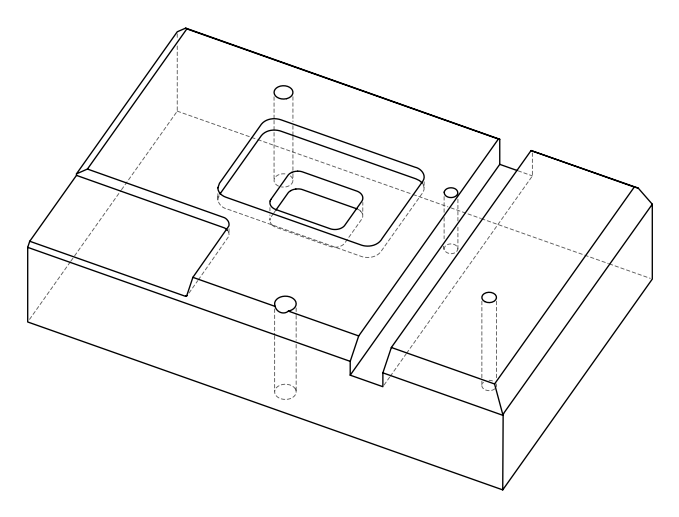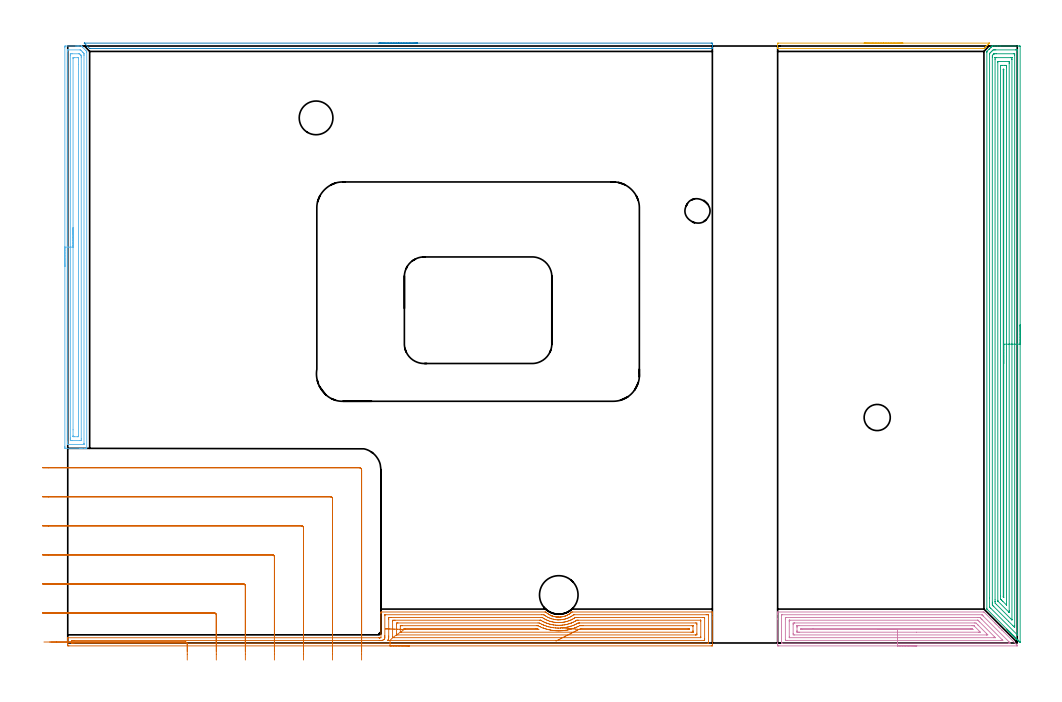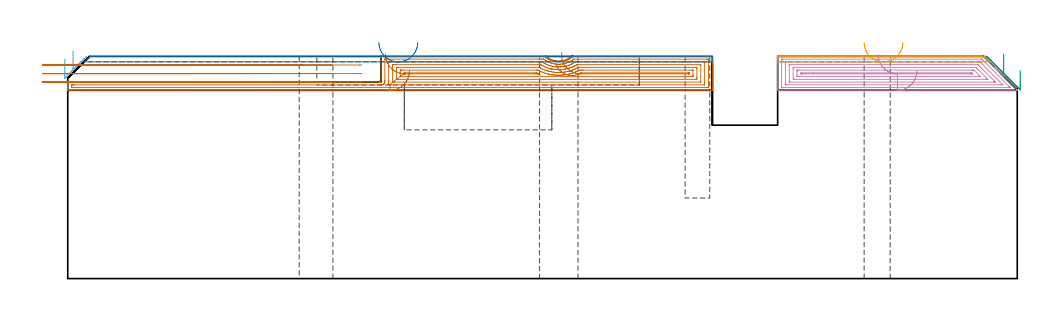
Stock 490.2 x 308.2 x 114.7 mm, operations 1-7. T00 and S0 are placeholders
(PLAN: 24 operations, 14 tool changes, 78 min)
(1 AREA_MILL | FG_CHAMFER_SURFACE | UGT0205_001 | 12.41 min | 50332 mm3)
(2 AREA_MILL_1 | FG_CHAMFER_SURFACE_1 | UGT0205_001 | 2.74 min | 1286 mm3)
(3 AREA_MILL_2 | FG_CHAMFER_SURFACE_2 | UGT0205_001 | 16.94 min | 45558 mm3)
(4 AREA_MILL_3 | FG_CHAMFER_SURFACE_3 | UGT0205_001 | 6.67 min | 18395 mm3)
(5 AREA_MILL_4 | FG_CHAMFER_SURFACE_4 | UGT0205_001 | 1.02 min | 427 mm3)
(6 AREA_MILL_5 | FG_CHAMFER_SURFACE_5 | UGT0205_001 | 6.91 min | 13644 mm3)
(7 MILL_CORNER_NOTCH_RECTANGULAR | CORNER_NOTCH_RECTANGULAR | UGT0201_094 | Follow Part, ap 5, ae 75% | 7.52 min | 193847 mm3)
(8 MILL_RECTANGULAR_POCKET | POCKET_RECTANGULAR_STRAIGHT | UGT0201_094 | Follow Part, ap 5, ae 75% | 7.81 min | 276666 mm3)
(9 MILL_RECTANGULAR_POCKET_1 | POCKET_RECTANGULAR_STRAIGHT_1 | UGT0201_094 | Follow Part, ap 5, ae 75% | 3.21 min | 94649 mm3)
(10 MILL_RECTANGULAR_SLOT | SLOT_RECTANGULAR | UGT0201_004 | Follow Part, ap 8, ae 75% | 7.58 min | 366422 mm3)
(11 MILL_BLIND_HOLE_FROM_SOLID_MATERIAL | STEP1POCKET | NXT0201_010 | Spiral | 1.26 min | 9307 mm3)
(12 SPOT_DRILL | STEP1HOLE | NXT0321_9005460120000 | 0.03 min | 42 mm3)
(13 SPOT_DRILL_1 | STEP1HOLE_1 | NXT0321_9005460120000 | 0.05 min | 164 mm3)
(14 SPOT_DRILL_2 | STEP1HOLE_2 | NXT0321_9005460120000 | 0.03 min | 13 mm3)
(15 DRILL_BLIND_HOLE_INTO_CENTER | STEP1HOLE | UGT0301_225 | 0.08 min | 1532 mm3)
(16 GUN_DRILL_THROUGH_HOLE | STEP1HOLE | UGT0307_008 | 0.58 min | 9384 mm3)
(17 DRILL_TO_ENLARGE_THROUGH_HOLE | STEP1HOLE | UGT0301_245 | 0.5 min | 16223 mm3)
(18 DRILL_BLIND_HOLE_INTO_CENTER_1 | STEP1HOLE_1 | NXT0301_023 | 0.04 min | 99 mm3)
(19 GUN_DRILL_THROUGH_HOLE_1 | STEP1HOLE_1 | UGT0307_001 | 0.52 min | 2114 mm3)
(20 SPADE_DRILL_TO_ENLARGE_THROUGH_HOLE | STEP1HOLE_1 | UGT0306_003 | 0.49 min | 11612 mm3)
(21 DRILL_TO_ENLARGE_THROUGH_HOLE_1 | STEP1HOLE_1 | UGT0301_265 | 0.5 min | 21579 mm3)
(22 DRILL_BLIND_HOLE_INTO_CENTER_2 | STEP1HOLE_2 | NXT0301_059 | 0.06 min | 700 mm3)
(23 GUN_DRILL_THROUGH_HOLE_2 | STEP1HOLE_2 | UGT0307_005 | 0.55 min | 5476 mm3)
(24 DRILL_TO_ENLARGE_THROUGH_HOLE_2 | STEP1HOLE_2 | NXT0301_102 | 0.48 min | 10333 mm3)
(TOOL UGT0205_001 | Chamfer Mill 20 x 3 x 45 deg. | D20 FL50 Z2)
(TOOL UGT0201_094 | End mill 20 mm | D20 FL38 Z4)
(TOOL UGT0201_004 | End Mill 32 mm | D32 FL53 Z6)
(TOOL NXT0201_010 | ENDMILL 10mm [2P460-1000-NA 1630] | D10 FL30 Z6)
(TOOL NXT0321_9005460120000 | NC Spot Drill, 142deg, 12mm, Carbide, Uncoated | D12 PA142 FL30 Z2)
(TOOL UGT0301_225 | Twist Drill 11.4 mm | D11.4 PA118 FL92 Z2)
(TOOL UGT0307_008 | Gun Drill 11 mm | D11 PA130 FL24 Z1)
(TOOL UGT0301_245 | Twist Drill 17.4 mm | D17.4 PA118 FL130 Z2)
(TOOL NXT0301_023 | Carbide Drill 5.2mm [860.1-0520-016A1-MM 2214] | D5.2 PA140 FL28 Z2)
(TOOL UGT0307_001 | Gun Drill 5 mm | D5 PA130 FL24 Z1)
(TOOL UGT0306_003 | Spade Drill 12.5mm | D12.5 PA132 FL10 Z2)
(TOOL UGT0301_265 | Twist Drill 19.9 mm | D19.9 PA118 FL140 Z2)
(TOOL NXT0301_059 | Carbide Drill 8.8mm [860.1-0880-026A1-MM 2214] | D8.8 PA140 FL47 Z2)
(TOOL UGT0307_005 | Gun Drill 8.3 mm | D8.3 PA130 FL24 Z1)
(TOOL NXT0301_102 | Carbide Drill 13.5mm [860.1-1350-108A1-MM 2214] | D13.5 PA140 FL123 Z2)
(OP 1 AREA_MILL)
G17 G21 G94 G90
T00 M6
G54
G17 G0 G90 X176.4 Y-1.5 S1061 M3
G43 Z124.7 H0
Z107.2
G94 G1 X176.362 Z106.329 F250.
X176.248 Z105.464
X176.059 Z104.612
X175.797 Z103.78
X175.463 Z102.974
X175.06 Z102.2
X174.592 Z101.464
X174.06 Z100.772
X173.471 Z100.129
X172.828 Z99.54
X172.136 Z99.009
X171.4 Z98.54
X170.626 Z98.137
X169.82 Z97.803
X168.988 Z97.541
X168.136 Z97.352
X167.272 Z97.238
X166.4 Z97.2
X0.623
X0.213 Y-1.496 Z97.201
X0.01 Y-1.491 Z97.204
X0. Y-1.093 Z97.602
Y-0.827 Z97.868
Y-0.215 Z98.479
Y0.318 Z99.014
Y0.663 Z99.359
Y1.196 Z99.892
Y1.541 Z100.236
Y2.232 Z100.932
Y2.48 Z101.179
X0.003 Y2.591 Z101.283
X0.01 Y2.697 Z101.388
X0.176 Y2.7 Z101.4
X160.68
X160.77 Y2.702 Z101.395
X160.783 Y2.7 Z101.4
X160.848
X160.857 Y2.704 Z101.395
X160.861 Y2.706 Z101.393
X160.866 Y2.704 Z101.394
X160.879 Y2.7 Z101.4
X160.932 Z101.399
X160.938 Y2.704 Z101.394
X160.945 Y2.709 Z101.387
X160.951 Y2.708
X160.956 Y2.702 Z101.396
X160.958 Y2.7 Z101.4
X160.972 Z101.396
X160.974 Y2.701 Z101.395
X160.976 Z101.397
X160.98 Y2.7 Z101.4
X160.996
X161.004 Y2.708 Z101.389
X161.012 Y2.705 Z101.393
X161.029 Y2.7 Z101.4
X161.038 Y2.709 Z101.39
X161.052 Y2.7 Z101.4
X161.094
X161.15 Y2.705 Z101.395
X161.404 Y2.701 Z101.399
X161.7
Y15.366 Z114.061
Y15.593 Z114.287
X161.702 Y15.791 Z114.485
X161.71 Y15.997 Z114.689
X161.932 Y16. Z114.7
X246.384
X246.734 Z114.685
X246.855 Y15.9 Z114.588
X247.138 Y15.657 Z114.356
X247.233 Y15.577 Z114.276
X247.62 Y15.284 Z113.98
X248.016 Y15.002 Z113.7
X248.126 Y14.931 Z113.629
X248.569 Y14.668 Z113.365
X248.618 Y14.642 Z113.338
X249.019 Y14.425 Z113.124
X249.166 Y14.357 Z113.056
X249.512 Y14.197 Z112.893
X249.654 Y14.13 Z112.828
X249.699 Y14.109 Z112.807
X249.874 Y14.039 Z112.738
X249.912 Y14.024 Z112.722
X249.959 Y14.009 Z112.705
X250.092 Y13.961 Z112.659
X250.357 Y13.868 Z112.566
X250.805 Y13.73 Z112.427
X251.251 Y13.616 Z112.314
X251.698 Y13.523 Z112.22
X251.746 Y13.516 Z112.211
X252.144 Y13.451 Z112.149
X252.514 Y13.408 Z112.107
X252.592 Y13.399 Z112.098
X252.7 Y13.391 Z112.09
X253.038 Y13.368 Z112.061
X253.122 Y13.365 Z112.055
X253.189 Y13.362 Z112.051
X253.317 Y13.355 Z112.048
X253.477 Y13.356
X253.534 Z112.047
X253.739 Y13.355 Z112.055
X253.932 Y13.363 Z112.063
X254.276 Y13.388 Z112.088
X254.378 Y13.396 Z112.095
X254.469 Y13.407 Z112.105
X254.502 Y13.41 Z112.109
X254.825 Y13.447 Z112.145
X255.271 Y13.518 Z112.214
X255.729 Y13.611 Z112.31
X256.164 Y13.722 Z112.419
X256.215 Y13.737 Z112.435
X256.613 Y13.858 Z112.556
X256.849 Y13.941 Z112.638
X257.058 Y14.014 Z112.71
X257.108 Y14.035 Z112.73
X257.3 Y14.108 Z112.808
X257.347 Y14.13 Z112.829
X257.555 Y14.227 Z112.924
X257.925 Y14.397 Z113.096
X257.951 Y14.409 Z113.108
X258.4 Y14.65 Z113.348
X258.844 Y14.912 Z113.609
X258.896 Y14.945 Z113.643
X258.984 Y15.002 Z113.7
X259.194 Y15.149 Z113.849
X259.216 Y15.165 Z113.865
X259.364 Y15.272 Z113.969
X259.737 Y15.553 Z114.253
X259.785 Y15.593 Z114.293
X260.043 Y15.813 Z114.507
X260.143 Y15.9 Z114.588
X260.266 Y16.001 Z114.684
X260.683 Y16. Z114.7
X332.624
X332.79 Y15.998 Z114.689
X332.798 Y15.842 Z114.534
X332.8 Y15.68 Z114.38
Y15.406 Z114.106
Y14.715 Z113.41
Y13.491 Z112.188
Y12.959 Z111.653
Y12.347 Z111.042
Y-1.093 Z97.604
X332.798 Y-1.362 Z97.335
X332.79 Y-1.492 Z97.206
X332.658 Y-1.499 Z97.199
X332.177 Y-1.5 Z97.2
X166.4
Y-0.086 Z98.614
X3.172
X2.41 Y-0.085 Z98.615
X2.276 Y-0.084 Z98.616
X2.05 Y-0.079 Z98.621
X2.009 Y-0.072 Z98.628
X2.005 Y-0.041 Z98.659
X2.003 Y-0.008 Z98.692
X2. Y0.187 Z98.887
X2.001 Y0.663 Z99.363
X2.004 Y1.063 Z99.763
X2.01 Y1.2 Z99.9
X2.023 Y1.279 Z99.979
X2.094 Y1.28 Z99.98
X2.41 Y1.284 Z99.984
X2.671 Y1.285 Z99.985
X3.304 Y1.286 Z99.986
X160.851
X161.485 Y1.29 Z99.99
X161.738 Y1.293 Z99.993
X162.049 Y1.315 Z100.015
X162.378 Y1.377 Z100.077
X162.508 Y1.414 Z100.114
X162.831 Y1.541 Z100.241
X163.106 Y1.704 Z100.404
X163.272 Y1.836 Z100.536
X163.458 Y2.041 Z100.741
X163.537 Y2.159 Z100.859
X163.65 Y2.42 Z101.12
X163.689 Y2.65 Z101.35
X163.696 Y2.881 Z101.581
X163.699 Y3.298 Z101.998
X163.7 Y3.756 Z102.456
Y14.294 Z112.994
X163.703 Y14.447 Z113.147
X163.708 Y14.569 Z113.269
X163.711 Y14.58 Z113.28
X163.715 Y14.582 Z113.282
X163.737 Y14.584 Z113.284
X163.785 Y14.585 Z113.285
X164.166 Y14.586 Z113.286
X244.729
X245.491 Y14.584 Z113.284
X245.625 Y14.583 Z113.283
X245.716 Y14.579 Z113.279
X245.819 Y14.564 Z113.264
X246.132 Y14.341 Z113.041
X246.384 Y14.164 Z112.864
X246.871 Y13.837 Z112.537
X247.278 Y13.596 Z112.296
X247.837 Y13.287 Z111.987
X248.172 Y13.127 Z111.827
X248.241 Y13.095 Z111.795
X248.547 Y12.959 Z111.659
X249.065 Y12.749 Z111.449
X249.4 Y12.63 Z111.33
X249.959 Y12.454 Z111.154
X250.663 Y12.267 Z110.967
X250.771 Y12.242 Z110.942
X250.853 Y12.225 Z110.925
X250.919 Y12.212 Z110.912
X251.644 Y12.08 Z110.78
X251.746 Y12.065 Z110.765
X251.765 Y12.062 Z110.762
X252.64 Y11.977 Z110.677
X252.755 Y11.968 Z110.668
X253.158 Y11.949 Z110.649
X253.534 Y11.944 Z110.644
X253.671 Y11.946 Z110.646
X254.427 Y11.983 Z110.683
X254.52 Y11.99 Z110.69
X255.321 Y12.075 Z110.775
X255.326 Y12.076 Z110.776
X255.355 Y12.08 Z110.78
X256.081 Y12.212 Z110.912
X256.142 Y12.224 Z110.924
X256.215 Y12.241 Z110.941
X256.797 Y12.386 Z111.086
X257.108 Y12.476 Z111.176
X257.482 Y12.591 Z111.291
X258.002 Y12.774 Z111.474
X258.456 Y12.959 Z111.659
X258.759 Y13.093 Z111.793
X258.814 Y13.119 Z111.819
X258.896 Y13.159 Z111.859
X259.349 Y13.392 Z112.092
X259.789 Y13.632 Z112.332
X259.921 Y13.708 Z112.408
X260.132 Y13.837 Z112.537
X260.461 Y14.055 Z112.755
X260.683 Y14.208 Z112.908
X260.982 Y14.421 Z113.121
X261.2 Y14.578 Z113.278
X261.577 Y14.584 Z113.284
X261.709 Y14.585 Z113.285
X329.628 Y14.586 Z113.286
X330.39 Y14.585 Z113.285
X330.524 Y14.584 Z113.284
X330.75 Y14.579 Z113.279
X330.791 Y14.572 Z113.272
X330.795 Y14.541 Z113.241
X330.797 Y14.508 Z113.208
X330.8 Y14.313 Z113.013
X330.799 Y0.126 Z98.826
X330.796 Y0.019 Z98.719
X330.79 Y-0.052 Z98.648
X330.786 Y-0.079 Z98.621
X330.258 Y-0.085 Z98.615
X166.4 Y-0.086 Z98.614
Y1.329 Z100.029
X165.953
X165.275 Y1.33 Z100.03
X165.249 Y1.331 Z100.031
X165.241 Y1.334 Z100.034
X165.222 Y1.346 Z100.046
X165.235 Y1.369 Z100.069
X165.337 Y1.541 Z100.241
X165.538 Y1.949 Z100.649
X165.612 Y2.145 Z100.845
X165.664 Y2.42 Z101.12
X165.69 Y2.679 Z101.379
X165.697 Y3.298 Z101.998
X165.7 Y3.547 Z102.247
Y12.329 Z111.029
X165.702 Y12.959 Z111.659
X165.705 Y13.083 Z111.783
X165.71 Y13.144 Z111.844
X165.714 Y13.165 Z111.865
X165.741 Y13.167 Z111.867
X165.953 Y13.169 Z111.869
X166.63 Y13.171 Z111.871
X166.847
X244.381
X244.597 Y13.169 Z111.869
X244.813 Y13.165 Z111.865
X244.948 Y13.161 Z111.861
X245.491 Y12.813 Z111.513
X245.89 Y12.566 Z111.266
X246.384 Y12.298 Z110.998
X246.8 Y12.08 Z110.78
X247.278 Y11.857 Z110.557
X247.693 Y11.673 Z110.373
X248.172 Y11.484 Z110.184
X248.998 Y11.202 Z109.902
X249.065 Y11.181 Z109.881
X249.097 Y11.171 Z109.871
X249.959 Y10.947 Z109.647
X250.294 Y10.873 Z109.573
X250.853 Y10.77 Z109.47
X251.384 Y10.68 Z109.38
X251.746 Y10.641 Z109.341
X252.383 Y10.577 Z109.277
X252.64 Y10.558 Z109.258
X253.322 Y10.532 Z109.232
X253.534 Y10.53 Z109.23
X254.193 Y10.555 Z109.255
X254.427 Y10.567 Z109.267
X255.023 Y10.616 Z109.316
X255.321 Y10.65 Z109.35
X255.82 Y10.712 Z109.412
X256.215 Y10.781 Z109.481
X256.576 Y10.847 Z109.547
X257.108 Y10.966 Z109.666
X257.301 Y11.013 Z109.713
X258.002 Y11.201 Z109.901
X258.006 Y11.202 Z109.902
X258.666 Y11.428 Z110.128
X258.896 Y11.508 Z110.208
X259.308 Y11.675 Z110.375
X259.789 Y11.885 Z110.585
X259.925 Y11.947 Z110.647
X260.203 Y12.08 Z110.78
X260.518 Y12.243 Z110.943
X260.683 Y12.331 Z111.031
X261.088 Y12.56 Z111.26
X261.577 Y12.855 Z111.555
X261.742 Y12.959 Z111.659
X262.051 Y13.16 Z111.86
X262.259 Y13.166 Z111.866
X262.47 Y13.169 Z111.869
X263.148 Y13.171 Z111.871
X263.364
X327.709
X328.39 Y13.167 Z111.867
X328.603 Y13.164 Z111.864
X328.79 Y13.146 Z111.846
X328.795 Y12.959 Z111.659
X328.799 Y12.766 Z111.466
X328.8 Y2.226 Z100.926
X328.796 Y1.541 Z100.241
X328.793 Y1.355 Z100.055
X328.784 Y1.335 Z100.035
X328.764 Y1.333 Z100.033
X328.711 Y1.33 Z100.03
X328.603 Y1.329 Z100.029
X166.4
X167.741 Y2.75 Z101.45
X167.703 Y3.298 Z101.998
X167.701 Y3.337 Z102.037
Y11.202 Z109.902
X167.702 Y11.24 Z109.94
X167.741 Y11.75 Z110.45
X168.073 Y11.754 Z110.454
X168.634 Y11.756 Z110.456
X168.963 Y11.757 Z110.457
X243.703
X244.034 Y11.756 Z110.456
X244.102 Y11.753 Z110.453
X244.134 Y11.75 Z110.45
X244.192 Y11.719 Z110.419
X244.389 Y11.609 Z110.309
X244.597 Y11.491 Z110.191
X245.116 Y11.202 Z109.902
X245.491 Y11.006 Z109.706
X245.898 Y10.802 Z109.502
X246.384 Y10.585 Z109.285
X247.002 Y10.324 Z109.024
X247.278 Y10.218 Z108.918
X247.449 Y10.156 Z108.856
X248.172 Y9.921 Z108.621
X248.751 Y9.755 Z108.455
X249.065 Y9.673 Z108.373
X249.452 Y9.578 Z108.278
X249.933 Y9.471 Z108.171
X249.959 Y9.466 Z108.166
X250.069 Y9.446 Z108.146
X250.853 Y9.314 Z108.014
X251.01 Y9.291 Z107.991
X251.746 Y9.211 Z107.911
X252.011 Y9.186 Z107.886
X252.64 Y9.142 Z107.842
X252.961 Y9.13 Z107.83
X253.534 Y9.116 Z107.816
X253.859 Y9.126 Z107.826
X254.427 Y9.149 Z107.849
X254.711 Y9.167 Z107.867
X255.321 Y9.218 Z107.918
X255.53 Y9.24 Z107.94
X256.215 Y9.325 Z108.025
X256.322 Y9.34 Z108.04
X256.937 Y9.446 Z108.146
X257.081 Y9.472 Z108.172
X257.108 Y9.478 Z108.178
X257.805 Y9.64 Z108.34
X258.002 Y9.689 Z108.389
X258.506 Y9.829 Z108.529
X258.896 Y9.943 Z108.643
X259.187 Y10.038 Z108.738
X259.789 Y10.239 Z108.939
X259.853 Y10.262 Z108.962
X260.011 Y10.324 Z109.024
X260.48 Y10.523 Z109.223
X260.683 Y10.613 Z109.313
X261.091 Y10.801 Z109.501
X261.577 Y11.036 Z109.736
X261.688 Y11.093 Z109.793
X261.893 Y11.202 Z109.902
X262.26 Y11.409 Z110.109
X262.47 Y11.529 Z110.229
X262.711 Y11.668 Z110.368
X262.811 Y11.724 Z110.424
X262.862 Y11.75 Z110.45
X262.895 Y11.752 Z110.452
X263.034 Y11.756 Z110.456
X263.364 Y11.757 Z110.457
X263.693
X326.657
X326.735 Y11.755 Z110.455
X326.77 Y11.753 Z110.453
X326.786 Y11.751 Z110.451
X326.79 Y11.736 Z110.436
X326.794 Y11.633 Z110.333
X326.8 Y11.217 Z109.917
Y3.313 Z102.013
X326.797 Y2.866 Z101.566
X326.793 Y2.759 Z101.459
X326.79 Y2.751 Z101.451
X326.781 Y2.748 Z101.448
X326.743 Y2.745 Z101.445
X326.675 Y2.743 Z101.443
X168.634 Y2.744 Z101.444
X168.303 Y2.745 Z101.445
X167.741 Y2.75 Z101.45
X169.71 Y4.176 Z102.876
X169.701 Y4.884 Z103.584
Y9.446 Z108.146
X169.704 Y10.15 Z108.85
X169.71 Y10.324 Z109.024
X170.403 Y10.343 Z109.043
X170.422
X242.81 Y10.342 Z109.042
X243.433 Y10.324 Z109.024
X243.703 Y10.18 Z108.88
X244.023 Y10.01 Z108.71
X244.597 Y9.724 Z108.424
X245.186 Y9.446 Z108.146
X245.491 Y9.312 Z108.012
X245.73 Y9.21 Z107.91
X246.384 Y8.954 Z107.654
X247.152 Y8.691 Z107.391
X247.278 Y8.651 Z107.351
X247.553 Y8.567 Z107.267
X248.172 Y8.398 Z107.098
X248.407 Y8.336 Z107.036
X249.065 Y8.184 Z106.884
X249.556 Y8.085 Z106.785
X249.959 Y8.014 Z106.714
X250.637 Y7.901 Z106.601
X250.853 Y7.876 Z106.576
X251.644 Y7.79 Z106.49
X251.746 Y7.781 Z106.481
X252.607 Y7.721 Z106.421
X252.64 Y7.72 Z106.42
X253.528 Y7.695 Z106.395
X253.534
X254.391 Y7.725 Z106.425
X254.427 Y7.727 Z106.427
X255.227 Y7.782 Z106.482
X255.321 Y7.79 Z106.49
X256.035 Y7.866 Z106.566
X256.215 Y7.889 Z106.589
X256.819 Y7.973 Z106.673
X257.108 Y8.024 Z106.724
X257.576 Y8.108 Z106.808
X258.002 Y8.2 Z106.9
X258.306 Y8.269 Z106.969
X258.896 Y8.415 Z107.115
X259.018 Y8.447 Z107.147
X259.448 Y8.567 Z107.267
X259.709 Y8.646 Z107.346
X259.789 Y8.672 Z107.372
X260.374 Y8.871 Z107.571
X260.683 Y8.978 Z107.678
X261.024 Y9.111 Z107.811
X261.577 Y9.337 Z108.037
X261.654 Y9.37 Z108.07
X261.823 Y9.446 Z108.146
X262.261 Y9.652 Z108.352
X262.47 Y9.754 Z108.454
X262.853 Y9.948 Z108.648
X263.364 Y10.219 Z108.919
X263.434 Y10.255 Z108.955
X263.568 Y10.324 Z109.024
X264.239 Y10.343 Z109.043
X264.258
X324.134 Y10.342 Z109.042
X324.79 Y10.324 Z109.024
X324.799 Y9.671 Z108.371
Y5.054 Z103.754
X324.796 Y4.404 Z103.104
X324.79 Y4.176 Z102.876
X324.153 Y4.158 Z102.858
X324.134 Y4.157 Z102.857
X170.422 Y4.158 Z102.858
X169.71 Y4.176 Z102.876
X171.713 Y5.578 Z104.278
X171.71 Y5.592 Z104.292
X171.705 Y5.633 Z104.333
X171.701 Y5.766 Z104.466
Y8.817 Z107.517
X171.702 Y8.88 Z107.58
X171.706 Y8.91 Z107.61
X171.71 Y8.921 Z107.621
X171.72 Y8.922 Z107.622
X171.844 Y8.926 Z107.626
X172.209 Y8.928 Z107.628
X172.735 Y8.929 Z107.629
X241.916
X242.444 Y8.927 Z107.627
X242.625 Y8.924 Z107.624
X242.714 Y8.922 Z107.622
X242.81 Y8.877 Z107.577
X243.437 Y8.567 Z107.267
X243.703 Y8.44 Z107.14
X243.95 Y8.325 Z107.025
X244.597 Y8.047 Z106.747
X245.469 Y7.689 Z106.389
X245.491 Y7.681 Z106.381
X245.503 Y7.677 Z106.377
X246.384 Y7.39 Z106.09
X246.828 Y7.253 Z105.953
X247.278 Y7.13 Z105.83
X248.055 Y6.926 Z105.626
X248.172 Y6.898 Z105.598
X248.552 Y6.811 Z105.511
X249.065 Y6.711 Z105.411
X249.191 Y6.687 Z105.387
X249.959 Y6.56 Z105.26
X250.263 Y6.512 Z105.212
X250.853 Y6.446 Z105.146
X251.267 Y6.403 Z105.103
X251.746 Y6.364 Z105.064
X252.235 Y6.331 Z105.031
X252.64 Y6.311 Z105.011
X253.165 Y6.295 Z104.995
X253.534 Y6.287 Z104.987
X254.052 Y6.302 Z105.002
X254.427 Y6.316 Z105.016
X254.904 Y6.343 Z105.043
X255.321 Y6.372 Z105.072
X255.732 Y6.407 Z105.107
X256.215 Y6.457 Z105.157
X256.537 Y6.494 Z105.194
X257.108 Y6.572 Z105.272
X257.319 Y6.604 Z105.304
X258.002 Y6.721 Z105.421
X258.079 Y6.735 Z105.435
X258.447 Y6.811 Z105.511
X258.812 Y6.893 Z105.593
X258.896 Y6.913 Z105.613
X259.522 Y7.073 Z105.773
X259.789 Y7.146 Z105.846
X260.217 Y7.269 Z105.969
X260.683 Y7.41 Z106.11
X260.897 Y7.479 Z106.179
X261.53 Y7.689 Z106.389
X261.565 Y7.701 Z106.401
X261.577 Y7.706 Z106.406
X262.198 Y7.957 Z106.657
X262.47 Y8.071 Z106.771
X262.82 Y8.224 Z106.924
X263.364 Y8.468 Z107.168
X263.432 Y8.5 Z107.2
X263.569 Y8.567 Z107.267
X264.258 Y8.912 Z107.612
X264.79 Y8.923 Z107.623
X265.151 Y8.926 Z107.626
X265.678 Y8.929 Z107.629
X266.045
X322.347 Y8.928 Z107.628
X322.715 Y8.927 Z107.627
X322.763 Y8.925 Z107.625
X322.784 Y8.922 Z107.622
X322.79 Y8.912 Z107.612
X322.795 Y8.834 Z107.534
X322.798 Y8.716 Z107.416
X322.8 Y6.366 Z105.066
X322.799 Y5.933 Z104.633
X322.796 Y5.71 Z104.41
X322.792 Y5.599 Z104.299
X322.79 Y5.578 Z104.278
X322.766 Y5.576 Z104.276
X322.713 Y5.573 Z104.273
X322.347 Y5.572 Z104.272
X321.821 Y5.571 Z104.271
X172.209 Y5.572 Z104.272
X171.841 Y5.574 Z104.274
X171.713 Y5.578 Z104.278
X173.716 Y6.992 Z105.692
X173.71 Y7.024 Z105.724
X173.703 Y7.099 Z105.799
X173.701 Y7.396 Z106.096
X173.702 Y7.444 Z106.144
X173.706 Y7.482 Z106.182
X173.709 Y7.503 Z106.203
X173.729 Y7.508 Z106.208
X173.996 Y7.512 Z106.212
X174.175 Y7.514 Z106.214
X241.738
X241.916 Y7.513 Z106.213
X242.005 Y7.51 Z106.21
X242.047 Y7.508 Z106.208
X242.123 Y7.486 Z106.186
X242.459 Y7.328 Z106.028
X242.81 Y7.163 Z105.863
X243.037 Y7.057 Z105.757
X243.156 Y7. Z105.7
X243.173 Y6.991 Z105.691
X243.163 Y6.99 Z105.69
X243.108 Y6.988 Z105.688
X242.81 Y6.986 Z105.686
X242.632 Y6.985 Z105.685
X174.174 Y6.986 Z105.686
X173.996 Y6.987 Z105.687
X173.815 Y6.989 Z105.689
X173.716 Y6.992 Z105.692
X172.846 Y7.02 Z105.759
X171.986 Y7.048 Z105.9
X171.141 Y7.076 Z106.117
X170.319 Y7.103 Z106.406
X169.524 Y7.129 Z106.766
X168.764 Y7.153 Z107.194
X168.045 Y7.177 Z107.686
X167.371 Y7.199 Z108.239
X166.747 Y7.219 Z108.849
X166.179 Y7.237 Z109.511
X165.671 Y7.254 Z110.221
X165.227 Y7.268 Z110.971
X164.85 Y7.281 Z111.758
X164.542 Y7.291 Z112.574
X164.307 Y7.298 Z113.414
X164.147 Y7.304 Z114.272
X164.061 Y7.306 Z115.14
X164.051 Y7.307 Z116.012
G0 Z124.7
X252.056 Y0.985
Z110.668
G1 X252.408 Y1.164 Z109.89
X252.819 Y1.374 Z109.15
X253.286 Y1.612 Z108.452
X253.806 Y1.877 Z107.803
X254.373 Y2.166 Z107.208
X254.985 Y2.478 Z106.67
X255.637 Y2.81 Z106.194
X256.322 Y3.16 Z105.783
X257.037 Y3.524 Z105.441
X257.776 Y3.901 Z105.17
X258.533 Y4.287 Z104.973
X259.303 Y4.679 Z104.851
X260.079 Y5.075 Z104.804
X260.856 Y5.471 Z104.833
X261.627 Y5.864 Z104.938
X262.388 Y6.252 Z105.119
X263.131 Y6.631 Z105.373
X263.852 Y6.998 Z105.698
X263.995 Y7.069 Z105.769
X264.749 Y7.421 Z106.121
X264.878 Y7.48 Z106.18
X264.958 Y7.508 Z106.208
X265.03 Y7.51 Z106.21
X265.151 Y7.513 Z106.213
X265.329 Y7.514 Z106.214
X320.382
X320.56 Y7.513 Z106.213
X320.743 Y7.508 Z106.208
X320.791 Y7.504 Z106.204
X320.794 Y7.492 Z106.192
X320.798 Y7.455 Z106.155
X320.794 Y7.132 Z105.832
X320.79 Y7.015 Z105.715
X320.786 Y6.992 Z105.692
X320.761 Y6.99 Z105.69
X320.694 Y6.987 Z105.687
X320.56 Y6.986 Z105.686
X320.382 Y6.985 Z105.685
X264.588 Y6.986 Z105.686
X264.258
X264.078 Y6.988 Z105.688
X263.908 Y6.992 Z105.692
X263.852 Y6.998 Z105.698
X262.995 Y7.091 Z105.829
X262.152 Y7.182 Z106.034
X261.33 Y7.27 Z106.313
X260.535 Y7.356 Z106.662
X259.774 Y7.438 Z107.08
X259.051 Y7.516 Z107.563
X258.374 Y7.589 Z108.108
X257.746 Y7.657 Z108.71
X257.172 Y7.718 Z109.364
X256.658 Y7.774 Z110.067
X256.206 Y7.823 Z110.811
X255.821 Y7.864 Z111.593
X255.505 Y7.898 Z112.405
X255.26 Y7.925 Z113.242
X255.089 Y7.943 Z114.097
X254.992 Y7.953 Z114.964
X254.971 Y7.956 Z115.836
X255.026 Y7.95 Z116.707
G0 Z124.7
M5
M2
(OP 2 AREA_MILL_1)
G17 G21 G94 G90
T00 M6
G54
G17 G0 G90 X160.65 Y309.7 S1061 M3
G43 Z124.7 H0
Z121.9
G94 G1 X160.688 Z121.028 F250.
X160.802 Z120.164
X160.991 Z119.312
X161.253 Z118.48
X161.587 Z117.674
X161.99 Z116.9
X162.459 Z116.164
X162.99 Z115.472
X163.579 Z114.829
X164.222 Z114.24
X164.914 Z113.708
X165.65 Z113.24
X166.424 Z112.837
X167.23 Z112.503
X168.062 Z112.241
X168.914 Z112.052
X169.778 Z111.938
X170.65 Z111.9
X332.194
X332.382 Y309.698 Z111.902
X332.798 Y309.691 Z111.905
X332.8 Y309.503 Z112.094
Y308.3 Z113.295
Y307.665 Z113.934
Y307.268 Z114.331
X332.793 Y306.924 Z114.667
X332.79 Y306.903 Z114.688
X332.64 Y306.9 Z114.7
X11.784
X11.3 Y306.907 Z114.693
X11.266 Y306.934 Z114.665
X8.66 Y309.539 Z112.059
X8.573 Y309.629 Z111.969
X8.516 Y309.691 Z111.906
X8.625 Y309.699 Z111.901
X8.66 Y309.7 Z111.9
X170.65
X171.522 Z111.938
X172.387 Z112.052
X173.238 Z112.241
X174.07 Z112.503
X174.876 Z112.837
X175.65 Z113.24
X176.386 Z113.708
X177.078 Z114.24
X177.721 Z114.829
X178.31 Z115.472
X178.842 Z116.164
X179.31 Z116.9
X179.713 Z117.674
X180.047 Z118.48
X180.309 Z119.312
X180.498 Z120.163
X180.612 Z121.028
X180.65 Z121.9
G0 Z124.7
M5
M2
(OP 3 AREA_MILL_2)
G17 G21 G94 G90
T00 M6
G54
G17 G0 G90 X491.7 Y164.25 S1061 M3
G43 Z124.7 H0
Z107.5
G94 G1 Y164.212 Z106.628 F250.
Y164.098 Z105.764
Y163.909 Z104.912
Y163.647 Z104.08
Y163.313 Z103.274
Y162.91 Z102.5
Y162.442 Z101.764
Y161.91 Z101.072
Y161.321 Z100.429
Y160.678 Z99.84
Y159.986 Z99.309
Y159.25 Z98.84
Y158.476 Z98.437
Y157.67 Z98.103
Y156.838 Z97.841
Y155.987 Z97.652
Y155.122 Z97.538
Y154.25 Z97.5
Y0.538
X491.695 Y0.331 Z97.503
X491.692 Y0.319 Z97.504
X491.667 Y0.331 Z97.53
X491.25 Y0.75 Z97.95
X491.117 Y0.881 Z98.08
X491.072 Y0.927 Z98.127
X490.866 Y1.133 Z98.333
X490.82 Y1.178 Z98.377
X490.774 Y1.225 Z98.425
X490.57 Y1.429 Z98.628
X490.523 Y1.475 Z98.674
X490.476 Y1.523 Z98.723
X490.275 Y1.725 Z98.924
X490.227 Y1.772 Z98.97
X490.178 Y1.821 Z99.021
X489.979 Y2.021 Z99.22
X489.93 Y2.069 Z99.267
X489.88 Y2.119 Z99.319
X489.683 Y2.317 Z99.516
X489.633 Y2.366 Z99.564
X489.582 Y2.417 Z99.617
X489.387 Y2.613 Z99.812
X489.336 Y2.663 Z99.861
X489.284 Y2.715 Z99.915
X489.091 Y2.908 Z100.108
X489.039 Y2.96 Z100.158
X488.986 Y3.013 Z100.213
X488.795 Y3.204 Z100.404
X488.742 Y3.257 Z100.455
X488.688 Y3.311 Z100.511
X488.499 Y3.5 Z100.7
X488.445 Y3.554 Z100.752
X488.39 Y3.609 Z100.809
X488.203 Y3.796 Z100.996
X488.148 Y3.851 Z101.049
X488.092 Y3.907 Z101.107
X487.908 Y4.092 Z101.291
X487.851 Y4.147 Z101.346
X487.794 Y4.205 Z101.405
X487.612 Y4.388 Z101.587
X487.554 Y4.444 Z101.643
X487.496 Y4.503 Z101.703
X487.316 Y4.684 Z101.883
X487.257 Y4.741 Z101.94
X487.198 Y4.801 Z102.001
X487.02 Y4.98 Z102.179
X486.96 Y5.038 Z102.236
X486.9 Y5.099 Z102.299
X486.724 Y5.276 Z102.475
X486.663 Y5.335 Z102.533
X486.602 Y5.397 Z102.597
X486.428 Y5.571 Z102.771
X486.366 Y5.632 Z102.83
X486.304 Y5.695 Z102.895
X486.132 Y5.867 Z103.067
X486.069 Y5.929 Z103.127
X486.006 Y5.993 Z103.193
X485.836 Y6.163 Z103.363
X485.772 Y6.226 Z103.424
X485.708 Y6.291 Z103.491
X485.54 Y6.459 Z103.659
X485.475 Y6.523 Z103.721
X485.41 Y6.589 Z103.789
X485.245 Y6.755 Z103.954
X485.179 Y6.82 Z104.018
X485.112 Y6.887 Z104.087
X484.949 Y7.051 Z104.25
X484.882 Y7.117 Z104.315
X474.589 Y17.412 Z114.61
X474.506 Y17.498 Z114.692
X474.5 Y17.914 Z114.7
X474.504 Y304.891 Z114.696
X474.508 Y305.333 Z114.692
X474.51 Y305.408 Z114.689
X474.511 Y305.411
X475.528 Y306.429 Z113.669
X475.668 Y306.569 Z113.531
X475.779 Y306.679 Z113.421
X475.973 Y306.875 Z113.224
X476.075 Y306.977 Z113.122
X476.419 Y307.32 Z112.778
X476.55 Y307.45 Z112.65
X476.673 Y307.573 Z112.527
X476.864 Y307.765 Z112.333
X476.969 Y307.871 Z112.228
X477.184 Y308.085 Z112.015
X477.269 Y308.169 Z111.929
X477.301 Y308.194 Z111.898
X477.31 Y308.2 Z111.889
X478.646 Z110.549
X479.896 Z109.301
X481.318 Z107.877
X491.117 Z98.08
X491.385 Y308.198 Z97.813
X491.692 Y308.19 Z97.506
X491.699 Y307.883 Z97.499
X491.7 Y154.25 Z97.5
X490.286 Z98.914
Y4.385
X490.284 Y4.266 Z98.916
X490.282 Y4.187 Z98.918
X490.28 Y4.175 Z98.92
X490.279 Z98.921
X490.267 Y4.184 Z98.933
X490.227 Y4.223 Z98.973
X476.537 Y17.914 Z112.663
X475.973 Y18.484 Z113.227
X475.937 Y18.524 Z113.263
X475.921 Y18.554 Z113.279
X475.918 Y18.63 Z113.282
X475.915 Y18.748 Z113.285
X475.914 Y23.28 Z113.286
X475.918 Y304.052 Z113.282
X475.919 Y304.108 Z113.281
X475.924 Y304.219 Z113.276
X475.933 Y304.371 Z113.267
X475.973 Y304.416 Z113.227
X476.208 Y304.656 Z112.992
X476.44 Y304.891 Z112.76
X476.653 Y305.103 Z112.547
X477.099 Y305.549 Z112.101
X477.335 Y305.785 Z111.865
X477.549 Y305.992 Z111.651
X477.755 Y306.19 Z111.445
X478.235 Y306.197 Z110.965
X478.646 Y306.199 Z110.554
X479.123 Y306.2 Z110.077
X489.336 Z99.864
X489.814 Y306.199 Z99.386
X490.227 Y306.192 Z98.973
X490.279 Y306.19 Z98.921
X490.286 Y305.785 Z98.914
Y154.25
X488.872 Z100.328
X488.871 Y8.973 Z100.329
X488.87 Y8.547 Z100.33
X488.866 Y8.079 Z100.334
X488.865 Y8.05 Z100.335
X488.827 Y8.079 Z100.373
X488.445 Y8.456 Z100.755
X487.926 Y8.973 Z101.274
X485.691 Y11.208 Z103.509
X478.092 Y18.808 Z111.108
X477.755 Y19.146 Z111.445
X477.479 Y19.427 Z111.721
X477.344 Y19.567 Z111.856
X477.336 Y19.702 Z111.864
X477.331 Y20.127 Z111.869
X477.329 Y20.596 Z111.871
Y21.024
X477.332 Y302.209 Z111.868
X477.333 Y302.632 Z111.867
X477.337 Y303.103 Z111.863
X477.339 Y303.31 Z111.861
X477.435 Y303.424 Z111.765
X477.755 Y303.754 Z111.445
X477.875 Y303.876 Z111.325
X477.996 Y303.997 Z111.204
X478.127 Y304.125 Z111.073
X478.176 Y304.169 Z111.024
X478.196 Y304.185 Z111.004
X478.241 Y304.19 Z110.959
X478.445 Y304.198 Z110.755
X478.646 Y304.199 Z110.554
X479.334 Y304.2 Z109.866
X488.445 Y304.199 Z100.755
X488.647 Y304.195 Z100.553
X488.782 Y304.19 Z100.418
X488.865 Y304.182 Z100.335
X488.867 Y304.139 Z100.333
X488.869 Y303.997 Z100.331
X488.871 Y303.569 Z100.329
X488.872 Y154.25 Z100.328
X487.457 Z101.743
Y12.204
X487.455 Y12.031 Z101.745
X487.453 Y11.946 Z101.747
X487.451 Y11.917 Z101.749
X487.431 Y11.93 Z101.769
X486.8 Y12.55 Z102.4
X486.663 Y12.686 Z102.537
X479.537 Y19.813 Z109.663
X478.76 Y20.596 Z110.44
X478.745 Y21.391 Z110.455
X478.744 Y21.49 Z110.456
X478.743 Y22.286 Z110.457
X478.746 Y301.315 Z110.454
X478.748 Y302.106 Z110.452
X478.75 Y302.16 Z110.45
X478.753 Y302.183 Z110.447
X478.766 Y302.19 Z110.434
X478.875 Y302.194 Z110.325
X479.096 Y302.198 Z110.104
X479.537 Y302.2 Z109.663
X486.663 Z102.537
X487.108 Y302.198 Z102.092
X487.326 Y302.195 Z101.874
X487.434 Y302.19 Z101.766
X487.451 Y302.187 Z101.749
X487.453 Y302.169 Z101.747
X487.455 Y302.129 Z101.745
X487.457 Y301.412 Z101.743
Y301.315
Y154.25
X486.043 Z103.157
Y16.748
X486.041 Y16.126 Z103.159
X486.039 Y15.858 Z103.161
X486.037 Y15.782 Z103.163
X485.874 Y15.932 Z103.326
X485.772 Y16.028 Z103.428
X485.673 Y16.126 Z103.527
X480.31 Y21.49 Z108.89
X480.192 Y21.616 Z109.008
X480.163 Y21.648 Z109.037
X480.161 Y21.661 Z109.039
X480.159 Y21.693 Z109.041
X480.157 Y21.761 Z109.043
X480.161 Y299.794 Z109.039
X480.163 Y300.063 Z109.037
X480.165 Y300.139 Z109.035
X480.167 Y300.181 Z109.033
X480.178 Y300.19 Z109.022
X480.26 Y300.194 Z108.94
X480.428 Y300.198 Z108.772
X480.648 Y300.2 Z108.552
X485.772 Y300.198 Z103.428
X485.996 Y300.196 Z103.204
X486.034 Y300.19 Z103.166
X486.037 Y300.181 Z103.163
X486.04 Y300.152 Z103.16
X486.043 Y299.527 Z103.157
Y299.255
Y154.25
X484.629 Z104.571
Y19.956
X484.627 Y19.702 Z104.573
X484.625 Y19.64 Z104.575
X484.623 Y19.634 Z104.577
X484.621 Y19.633 Z104.579
X484.609 Y19.642 Z104.591
X484.547 Y19.702 Z104.653
X482.758 Y21.49 Z106.442
X482.209 Y22.042 Z106.991
X481.875 Y22.384 Z107.325
X481.578 Y22.709 Z107.622
X481.574 Y23.021 Z107.626
X481.571 Y24.172 Z107.629
X481.575 Y298.057 Z107.625
X481.576 Y298.137 Z107.624
X481.579 Y298.175 Z107.621
X481.581 Y298.187 Z107.619
X481.597 Y298.19 Z107.603
X481.752 Y298.197 Z107.448
X482.209 Y298.199 Z106.991
X482.64 Y298.2 Z106.56
X483.531 Z105.669
X483.991 Y298.199 Z105.209
X484.425 Y298.197 Z104.775
X484.593 Y298.19 Z104.607
X484.622 Y298.179 Z104.578
X484.624 Y298.122 Z104.576
X484.627 Y297.994 Z104.573
X484.628 Y297.739 Z104.572
X484.629 Y297.098 Z104.571
Y154.25
X483.215 Z105.985
X483.214 Y23.711 Z105.986
X483.213 Y23.558 Z105.987
X483.211 Y23.503 Z105.989
X483.209 Y23.495 Z105.991
X483.207 Y23.494 Z105.993
X483.182 Y23.516 Z106.018
X483.1 Y23.599 Z106.1
X483.031 Y23.673 Z106.169
X482.999 Y23.709 Z106.201
X482.992 Y23.827 Z106.208
X482.987 Y24.057 Z106.213
X482.986 Y24.172 Z106.214
X482.989 Y295.951 Z106.211
X482.99 Y296.061 Z106.21
X482.995 Y296.172 Z106.205
X482.998 Y296.191 Z106.202
X483.008 Y296.194 Z106.192
X483.038 Y296.198 Z106.162
X483.1 Z106.1
X483.182 Y296.193 Z106.018
X483.206 Y296.19 Z105.994
X483.21 Y296.142 Z105.99
X483.213 Y296.066 Z105.987
X483.214 Y295.951 Z105.986
X483.215 Y295.835 Z105.985
Y154.25
Y153.378 Z106.023
Y152.514 Z106.137
Y151.662 Z106.326
Y150.83 Z106.588
Y150.024 Z106.922
Y149.25 Z107.325
Y148.514 Z107.794
Y147.822 Z108.325
Y147.179 Z108.914
Y146.59 Z109.557
Y146.059 Z110.25
Y145.59 Z110.985
Y145.187 Z111.759
Y144.853 Z112.565
Y144.591 Z113.397
Y144.402 Z114.249
Y144.288 Z115.114
Y144.25 Z115.985
G0 Z124.7
M5
M2
(OP 4 AREA_MILL_3)
G17 G21 G94 G90
T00 M6
G54
G17 G0 G90 X438.35 Y-1.5 S1061 M3
G43 Z124.7 H0
Z107.2
G94 G1 X438.312 Z106.328 F250.
X438.198 Z105.464
X438.009 Z104.612
X437.747 Z103.78
X437.413 Z102.974
X437.01 Z102.2
X436.541 Z101.464
X436.01 Z100.772
X435.421 Z100.129
X434.778 Z99.54
X434.086 Z99.009
X433.35 Z98.54
X432.576 Z98.137
X431.77 Z97.803
X430.938 Z97.541
X430.086 Z97.352
X429.222 Z97.238
X428.35 Z97.2
X367.124
X366.714 Y-1.496 Z97.202
X366.51 Y-1.492 Z97.205
X366.505 Y-1.093 Z97.604
X366.5 Y-0.48 Z98.218
Y12.345 Z111.04
Y14.715 Z113.41
Y15.413 Z114.112
Y15.677 Z114.377
X366.502 Y15.84 Z114.533
X366.51 Y15.998 Z114.689
X366.677 Y16. Z114.7
X472.593
X472.994 Y16.001 Z114.684
X473.341 Y15.66 Z114.358
X478.677 Y10.324 Z109.02
X479.022 Y9.978 Z108.678
X479.218 Y9.781 Z108.481
X479.446 Y9.554 Z108.252
X479.555 Y9.446 Z108.142
X479.993 Y9.007 Z107.706
X480.434 Y8.567 Z107.263
X480.638 Y8.362 Z107.061
X480.69 Y8.309 Z107.009
X481.312 Y7.689 Z106.385
X481.524 Y7.475 Z106.175
X482.19 Y6.811 Z105.507
X482.359 Y6.64 Z105.34
X482.425 Y6.574 Z105.274
X483.067 Y5.933 Z104.63
X483.193 Y5.806 Z104.506
X490.022 Y-1.024 Z97.674
X490.07 Y-1.074 Z97.624
X490.085 Y-1.093 Z97.605
X490.187 Y-1.234 Z97.463
X490.199 Y-1.44 Z97.26
X490.197 Y-1.493 Z97.207
X490.022 Y-1.5 Z97.2
X428.35
Y-0.086 Z98.614
X368.912 Y-0.085 Z98.615
X368.779 Y-0.084 Z98.616
X368.551 Y-0.079 Z98.621
X368.509 Y-0.073 Z98.627
X368.505 Y-0.042 Z98.658
X368.502 Y-0.008 Z98.692
X368.5 Y0.19 Z98.89
X368.501 Y14.377 Z113.077
X368.504 Y14.484 Z113.184
X368.51 Y14.555 Z113.255
X368.516 Y14.579 Z113.279
X368.532 Y14.581 Z113.281
X368.912 Y14.585 Z113.285
X369.044 Y14.586 Z113.286
X471.699 Y14.585 Z113.285
X471.832
X471.925 Y14.581 Z113.281
X471.945 Y14.579 Z113.279
X472.011 Y14.527 Z113.227
X472.202 Y14.343 Z113.043
X472.468 Y14.081 Z112.781
X472.593 Y13.957 Z112.657
X486. Y0.548 Z99.248
X486.615 Y-0.078 Z98.622
X486. Y-0.084 Z98.616
X485.868 Y-0.085 Z98.615
X428.35 Y-0.086 Z98.614
Y1.328 Z100.028
X371.593 Y1.329 Z100.029
X370.912 Y1.332 Z100.032
X370.7 Y1.336 Z100.036
X370.51 Y1.352 Z100.052
X370.505 Y1.541 Z100.241
X370.501 Y1.736 Z100.436
X370.5 Y12.276 Z110.976
X370.504 Y12.959 Z111.659
X370.507 Y13.148 Z111.848
X370.517 Y13.165 Z111.865
X370.538 Y13.167 Z111.867
X370.591 Y13.17 Z111.87
X370.7 Y13.171 Z111.871
X469.912
X470.59
X470.806 Y13.168 Z111.868
X470.877 Y13.165 Z111.865
X470.928 Y13.161 Z111.861
X470.969 Y13.122 Z111.822
X471.138 Y12.959 Z111.659
X471.699 Y12.401 Z111.101
X472.02 Y12.08 Z110.78
X482.425 Y1.674 Z100.374
X482.556 Y1.541 Z100.241
X482.681 Y1.411 Z100.111
X482.752 Y1.336 Z100.036
X482.713 Y1.333 Z100.033
X482.64 Y1.33 Z100.03
X482.425 Y1.329 Z100.029
X481.748 Y1.328 Z100.028
X428.35
Y2.743 Z101.443
X372.644
X372.567 Y2.744 Z101.444
X372.532 Y2.747 Z101.447
X372.516 Y2.749 Z101.449
X372.51 Y2.762 Z101.462
X372.507 Y2.866 Z101.566
X372.5 Y3.285 Z101.985
Y11.19 Z109.89
X372.503 Y11.635 Z110.335
X372.508 Y11.742 Z110.442
X372.51 Y11.75 Z110.45
X372.522 Y11.753 Z110.453
X372.559 Y11.756 Z110.456
X372.628 Y11.757 Z110.457
X372.816
X469.771
X469.841 Y11.756 Z110.456
X469.875 Y11.753 Z110.453
X469.889 Y11.75 Z110.45
X469.912 Y11.734 Z110.434
X470.448 Y11.202 Z109.902
X470.806 Y10.845 Z109.545
X478.352 Y3.298 Z101.998
X478.85 Y2.798 Z101.498
X478.891 Y2.751 Z101.451
Y2.749 Z101.449
X478.885 Y2.746 Z101.446
X478.85 Y2.744 Z101.444
X478.521 Y2.743 Z101.443
X477.956
X428.35
Y4.157 Z102.857
X375.169 Y4.158 Z102.858
X374.51 Y4.176 Z102.876
X374.501 Y4.832 Z103.532
Y9.446 Z108.146
X374.504 Y10.099 Z108.799
X374.51 Y10.324 Z109.024
X375.15 Y10.342 Z109.042
X375.169 Y10.343 Z109.043
X468.124 Y10.342 Z109.042
X468.866 Y10.324 Z109.024
X469.018 Y10.178 Z108.878
X469.756 Y9.446 Z108.146
X469.912 Y9.29 Z107.99
X474.381 Y4.818 Z103.518
X475.013 Y4.176 Z102.876
X474.4 Y4.158 Z102.858
X474.381 Y4.157 Z102.857
X428.35
Y5.571 Z104.271
X377.85
X377.323 Y5.572 Z104.272
X376.956 Y5.574 Z104.274
X376.589 Y5.578 Z104.278
X376.51 Y5.59 Z104.29
X376.506 Y5.664 Z104.364
X376.502 Y5.783 Z104.483
X376.501 Y5.933 Z104.633
X376.5 Y6.381 Z105.081
Y8.137 Z106.837
X376.502 Y8.567 Z107.267
X376.505 Y8.791 Z107.491
X376.51 Y8.903 Z107.603
X376.513 Y8.922 Z107.622
X376.537 Y8.924 Z107.624
X376.59 Y8.927 Z107.627
X376.956 Y8.928 Z107.628
X377.482 Y8.929 Z107.629
X466.863
X467.23 Y8.928 Z107.628
X467.761 Y8.924 Z107.624
X467.799 Y8.922 Z107.622
X467.829 Y8.911 Z107.611
X467.925 Y8.821 Z107.521
X468.061 Y8.69 Z107.39
X468.124 Y8.628 Z107.328
X470.806 Y5.946 Z104.646
X471.166 Y5.578 Z104.278
X470.806 Y5.575 Z104.275
X470.279 Y5.572 Z104.272
X438.162 Y5.571 Z104.271
X428.35
Y6.985 Z105.685
X379.283 Y6.986 Z105.686
X378.744 Y6.988 Z105.688
X378.56 Y6.992 Z105.692
X378.509 Y6.995 Z105.695
X378.506 Y7.009 Z105.709
X378.502 Y7.049 Z105.749
X378.505 Y7.112 Z105.812
X378.533 Y7.508 Z106.208
X378.689 Y7.513 Z106.213
X378.744 Y7.514 Z106.214
X384.834 Y7.515 Z106.215
X466.337 Y7.514 Z106.214
X466.517 Y7.512 Z106.212
X466.778 Y7.508 Z106.208
X466.912 Y7.379 Z106.079
X467.23 Y7.069 Z105.769
X467.282 Y7.013 Z105.713
X467.298 Y6.994 Z105.694
X467.23 Y6.991 Z105.691
X467.051 Y6.987 Z105.687
X466.875 Y6.986 Z105.686
X466.337 Y6.985 Z105.685
X428.35
X427.478 Z105.723
X426.613 Z105.837
X425.762 Z106.026
X424.93 Z106.288
X424.124 Z106.622
X423.35 Z107.025
X422.614 Z107.494
X421.922 Z108.025
X421.279 Z108.614
X420.69 Z109.257
X420.158 Z109.95
X419.69 Z110.685
X419.287 Z111.459
X418.953 Z112.265
X418.691 Z113.097
X418.502 Z113.949
X418.388 Z114.814
X418.35 Z115.685
G0 Z124.7
M5
M2
(OP 5 AREA_MILL_4)
G17 G21 G94 G90
T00 M6
G54
G17 G0 G90 X411.15 Y309.7 S1061 M3
G43 Z124.7 H0
Z121.9
G94 G1 X411.188 Z121.028 F250.
X411.302 Z120.164
X411.491 Z119.312
X411.753 Z118.48
X412.087 Z117.674
X412.49 Z116.9
X412.958 Z116.164
X413.489 Z115.472
X414.079 Z114.829
X414.722 Z114.24
X415.414 Z113.709
X416.15 Z113.24
X416.924 Z112.837
X417.73 Z112.503
X418.562 Z112.241
X419.413 Z112.052
X420.278 Z111.938
X421.15 Z111.9
X475.53
X475.78 Y309.696 Z111.904
X475.782 Y309.694 Z111.905
X475.78 Y309.68 Z111.919
X475.58 Y309.48 Z112.12
X475.482 Y309.382 Z112.217
X475.288 Y309.186 Z112.41
X474.715 Y308.615 Z112.985
X474.589 Y308.489 Z113.11
X474.402 Y308.3 Z113.296
X473.85 Y307.75 Z113.85
X473.516 Y307.414 Z114.182
X473.399 Y307.298 Z114.3
X473.092 Y306.992 Z114.608
X473.025 Y306.927 Z114.672
X473. Y306.907 Z114.693
X472.505 Y306.9 Z114.7
X366.668
X366.51 Y306.903 Z114.688
X366.508 Y306.926 Z114.666
X366.5 Y307.288 Z114.312
Y307.632 Z113.968
Y308.3 Z113.295
Y309.52 Z112.077
X366.502 Y309.691 Z111.905
X366.928 Y309.7 Z111.9
X421.15
X422.021 Z111.938
X422.886 Z112.052
X423.738 Z112.241
X424.57 Z112.503
X425.376 Z112.837
X426.15 Z113.24
X426.886 Z113.709
X427.578 Z114.24
X428.221 Z114.829
X428.81 Z115.472
X429.341 Z116.164
X429.81 Z116.9
X430.213 Z117.674
X430.547 Z118.48
X430.809 Z119.312
X430.998 Z120.164
X431.112 Z121.028
X431.15 Z121.9
G0 Z124.7
M5
M2
(OP 6 AREA_MILL_5)
G17 G21 G94 G90
T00 M6
G54
G17 G0 G90 X-1.5 Y194.35 S1061 M3
G43 Z124.7 H0
Z113.4
G94 G1 Y194.388 Z112.528 F250.
Y194.502 Z111.664
Y194.691 Z110.812
Y194.953 Z109.98
Y195.287 Z109.174
Y195.69 Z108.4
Y196.158 Z107.664
Y196.69 Z106.972
Y197.279 Z106.329
Y197.922 Z105.74
Y198.614 Z105.208
Y199.35 Z104.74
Y200.124 Z104.337
Y200.93 Z104.003
Y201.762 Z103.741
Y202.613 Z103.552
Y203.478 Z103.438
Y204.35 Z103.4
X-1.499 Y307.577 Z103.401
X-1.497 Y307.969 Z103.402
X-1.493 Y308.19 Z103.405
X-1.112 Y308.2 Z103.786
X4.15 Z109.044
X4.68 Z109.577
X5.027 Z109.923
X5.557 Z110.453
X5.904 Z110.798
X6.98 Z111.878
X7. Y308.199 Z111.898
X7.001 Z111.899
X7.028 Y308.172 Z111.927
X7.219 Y307.983 Z112.115
X7.327 Y307.874 Z112.225
X7.552 Y307.649 Z112.451
X9.411 Y305.789 Z114.311
X9.784 Y305.413 Z114.684
X9.793 Y305.4 Z114.693
X9.8 Y304.895 Z114.7
Y100.675
X9.805 Y100.51 Z114.695
X9.648 Y100.502 Z114.541
X9.493 Y100.5 Z114.393
X9.228 Z114.127
X8.535 Z113.43
X7.311 Z112.208
X6.781 Z111.675
X6.169 Z111.064
X-1.112 Y100.501 Z103.786
X-1.493 Y100.51 Z103.405
X-1.497 Y100.731 Z103.402
X-1.499 Y101.123 Z103.401
X-1.5 Y101.519 Z103.4
Y204.35
X-0.086 Z104.814
X-0.085 Y305.636 Z104.815
X-0.084 Y305.789 Z104.816
X-0.079 Y306.158 Z104.821
X-0.07 Y306.19 Z104.83
X-0.003 Y306.194 Z104.897
X0.105 Y306.198 Z105.005
X0.239 Y306.2 Z105.139
X6.378 Y306.199 Z111.278
X6.478 Y306.195 Z111.378
X6.528 Y306.19 Z111.428
X6.555 Y306.183 Z111.455
X6.604 Y306.138 Z111.504
X6.781 Y305.968 Z111.681
X6.961 Y305.789 Z111.861
X7.658 Y305.092 Z112.558
X7.853 Y304.895 Z112.753
X8.056 Y304.682 Z112.956
X8.379 Y304.334 Z113.279
X8.383 Y304.156 Z113.283
X8.384 Y304.002 Z113.284
X8.386 Y303.26 Z113.286
X8.385 Y103.064 Z113.285
X8.384 Y102.911 Z113.284
X8.379 Y102.542 Z113.279
X8.37 Y102.51 Z113.27
X8.303 Y102.506 Z113.203
X8.195 Y102.502 Z113.095
X8.061 Y102.5 Z112.961
X0.168 Y102.501 Z105.068
X-0.017 Y102.504 Z104.883
X-0.05 Y102.507 Z104.85
X-0.079 Y102.511 Z104.821
X-0.08 Y102.554 Z104.82
X-0.084 Y102.758 Z104.816
X-0.085 Y102.911 Z104.815
X-0.086 Y103.653 Z104.814
Y204.35
X1.328 Z106.228
X1.329 Y303.302 Z106.229
X1.334 Y304.002 Z106.234
X1.335 Y304.189 Z106.235
X1.519 Y304.192 Z106.419
X2.202 Y304.199 Z107.102
X5.71 Z110.61
X5.904 Y304.195 Z110.804
X6.096 Y304.19 Z110.996
X6.294 Y304.002 Z111.194
X6.781 Y303.52 Z111.681
X6.882 Y303.418 Z111.782
X6.933 Y303.365 Z111.833
X6.956 Y303.337 Z111.856
X6.964 Y303.323 Z111.864
X6.966 Y303.301 Z111.866
X6.97 Y303.108 Z111.87
X6.971 Y302.914 Z111.871
Y302.214
Y105.398
X6.966 Y104.698 Z111.866
X6.964 Y104.511 Z111.864
X6.781 Y104.508 Z111.681
X6.098 Y104.501 Z110.998
X2.396 Y104.5 Z107.296
X1.712 Y104.502 Z106.612
X1.519 Y104.507 Z106.419
X1.335 Y104.514 Z106.235
X1.332 Y104.698 Z106.232
X1.33 Y104.891 Z106.23
X1.329 Y105.592 Z106.229
X1.328 Y105.787 Z106.228
Y204.35
X2.743 Z107.643
Y301.86
X2.746 Y302.041 Z107.646
X2.749 Y302.176 Z107.649
X2.842 Y302.19 Z107.742
X3.273 Y302.2 Z108.173
X3.287 Z108.187
X5.041 Z109.941
X5.457 Y302.191 Z110.357
X5.551 Y302.187 Z110.451
X5.554 Y302.122 Z110.454
X5.556 Y302.055 Z110.456
X5.557 Y301.674 Z110.457
Y298.638
Y106.84
X5.554 Y106.659 Z110.454
X5.55 Y106.524 Z110.45
X5.458 Y106.51 Z110.358
X5.027 Y106.5 Z109.927
X5.013 Z109.913
X3.259 Z108.159
X2.843 Y106.509 Z107.743
X2.749 Y106.513 Z107.649
X2.745 Y106.578 Z107.645
X2.744 Y106.645 Z107.644
X2.743 Y107.026 Z107.643
Y110.068
Y204.35
Y205.222 Z107.681
Y206.086 Z107.795
Y206.938 Z107.983
Y207.77 Z108.246
Y208.576 Z108.58
Y209.35 Z108.982
Y210.086 Z109.451
Y210.778 Z109.982
Y211.421 Z110.572
Y212.01 Z111.215
Y212.542 Z111.907
Y213.01 Z112.643
Y213.413 Z113.417
Y213.747 Z114.222
Y214.009 Z115.054
Y214.198 Z115.906
Y214.312 Z116.771
Y214.35 Z117.643
G0 Z124.7
M5
M2
(OP 7 MILL_CORNER_NOTCH_RECTANGULAR)
G17 G21 G94 G90
T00 M6
G54
G17 G0 G90 X76.7 Y-0.3 S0 M3
G43 Z124.7 H0
Z110.267
G94 G1 Y2.7 F250.
Y14.507 F500.
G3 X75.707 Y15.5 R1.
G1 X-10.
X-13. F250.
G0 Z124.7
X91.7 Y-0.3
Z110.267
G1 Y2.7
Y29.506 F500.
G3 X90.706 Y30.5 R1.
G1 X-10.
X-13. F250.
G0 Z124.7
X106.7 Y-0.3
Z110.267
G1 Y2.7
Y44.506 F500.
G3 X105.706 Y45.5 R1.
G1 X-10.
X-13. F250.
G0 Z124.7
X121.7 Y-0.3
Z110.267
G1 Y2.7
Y59.506 F500.
G3 X120.706 Y60.5 R1.
G1 X-10.
X-13. F250.
G0 Z124.7
X136.7 Y-0.3
Z110.267
G1 Y2.7
Y74.505 F500.
G3 X135.705 Y75.5 R1.
G1 X-10.
X-13. F250.
G0 Z124.7
X151.7 Y-0.3
Z110.267
G1 Y2.7
Y89.3 F500.
G3 X150.5 Y90.5 R1.2
G1 X-10.
X-13. F250.
G0 Z124.7
X61.7 Y-4.367
Z105.833
G1 Y-1.367
Y-0.493 F500.
G3 X60.708 Y0.5 R1.
G1 X-5.818
X-8.818 F250.
G0 Z124.7
X76.7 Y-4.367
Z105.833
G1 Y-1.367
Y14.507 F500.
G3 X75.707 Y15.5 R1.
G1 X-10.
X-13. F250.
G0 Z124.7
X91.7 Y-4.367
Z105.833
G1 Y-1.367
Y29.506 F500.
G3 X90.706 Y30.5 R1.
G1 X-10.
X-13. F250.
G0 Z124.7
X106.7 Y-4.367
Z105.833
G1 Y-1.367
Y44.506 F500.
G3 X105.706 Y45.5 R1.
G1 X-10.
X-13. F250.
G0 Z124.7
X121.7 Y-4.367
Z105.833
G1 Y-1.367
Y59.506 F500.
G3 X120.706 Y60.5 R1.
G1 X-10.
X-13. F250.
G0 Z124.7
X136.7 Y-4.367
Z105.833
G1 Y-1.367
Y74.505 F500.
G3 X135.705 Y75.5 R1.
G1 X-10.
X-13. F250.
G0 Z124.7
X151.7 Y-4.367
Z105.833
G1 Y-1.367
Y89.3 F500.
G3 X150.5 Y90.5 R1.2
G1 X-10.
X-13. F250.
G0 Z124.7
X61.7 Y-8.799
Z101.4
G1 Y-5.799
Y-0.493 F500.
G3 X60.707 Y0.5 R1.
G1 X-9.29
X-12.29 F250.
G0 Z124.7
X76.7 Y-8.799
Z101.4
G1 Y-5.799
Y14.507 F500.
G3 X75.707 Y15.5 R1.
G1 X-10.
X-13. F250.
G0 Z124.7
X91.7 Y-8.799
Z101.4
G1 Y-5.799
Y29.506 F500.
G3 X90.707 Y30.5 R1.
G1 X-10.
X-13. F250.
G0 Z124.7
X106.7 Y-8.799
Z101.4
G1 Y-5.799
Y44.506 F500.
G3 X105.706 Y45.5 R1.
G1 X-10.
X-13. F250.
G0 Z124.7
X121.7 Y-8.799
Z101.4
G1 Y-5.799
Y59.506 F500.
G3 X120.706 Y60.5 R1.
G1 X-10.
X-13. F250.
G0 Z124.7
X136.7 Y-8.799
Z101.4
G1 Y-5.799
Y74.505 F500.
G3 X135.705 Y75.5 R1.
G1 X-10.
X-13. F250.
G0 Z124.7
X151.7 Y-8.799
Z101.4
G1 Y-5.799
Y89.3 F500.
G3 X150.5 Y90.5 R1.2
G1 X-10.
X-13. F250.
G0 Z124.7
M5
M2
